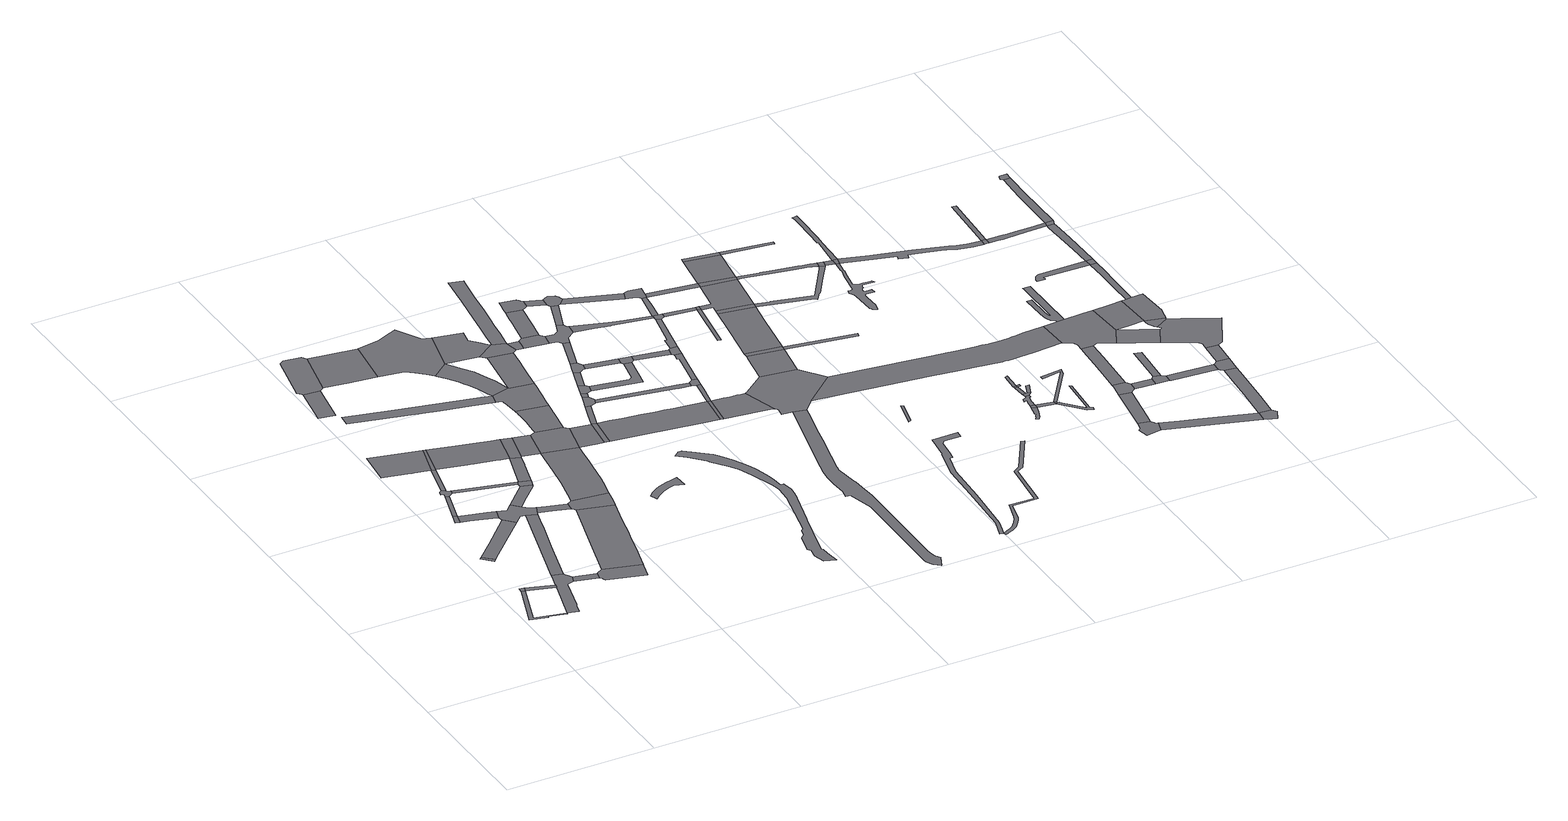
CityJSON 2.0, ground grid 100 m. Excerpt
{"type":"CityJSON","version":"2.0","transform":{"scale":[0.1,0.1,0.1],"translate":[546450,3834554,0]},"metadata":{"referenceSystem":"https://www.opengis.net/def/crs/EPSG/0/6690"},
"CityObjects":{
"road1":{"type":"Road","attributes":{"RoadStructureAttribute.sectionType":"1"},"geometry":[{"type":"MultiSurface","lod":"1","boundaries":[[[0,1,2,3,4,5,6,7]]]}]},
"road2":{"type":"Road","geometry":[{"type":"MultiSurface","lod":"1","boundaries":[[[8,0,7,9]]]}]},
"road3":{"type":"Road","geometry":[{"type":"MultiSurface","lod":"1","boundaries":[[[9,7,10,11]]]}]},
"road4":{"type":"Road","geometry":[{"type":"MultiSurface","lod":"1","boundaries":[[[12,13,14,15]]]}]},
"road5":{"type":"Road","geometry":[{"type":"MultiSurface","lod":"1","boundaries":[[[16,17,18,11,10,19,20,21,5,22,23,24,25,26,27,28,29,30,31,32,33,34]]]}]},
"road6":{"type":"Road","geometry":[{"type":"MultiSurface","lod":"1","boundaries":[[[35,36,37,38]]]}]},
"road7":{"type":"Road","attributes":{"RoadStructureAttribute.sectionType":"1"},"geometry":[{"type":"MultiSurface","lod":"1","boundaries":[[[39,40,12,15,41,42]]]}]},
"road8":{"type":"Road","attributes":{"RoadStructureAttribute.sectionType":"1"},"geometry":[{"type":"MultiSurface","lod":"1","boundaries":[[[31,30,43,44]]]}]},
"road9":{"type":"Road","attributes":{"RoadStructureAttribute.sectionType":"1"},"geometry":[{"type":"MultiSurface","lod":"1","boundaries":[[[45,35,38,46]]]}]},
"road10":{"type":"Road","attributes":{"RoadStructureAttribute.sectionType":"1"},"geometry":[{"type":"MultiSurface","lod":"1","boundaries":[[[47,48,38,37,49,50,51,52]]]}]},
"road11":{"type":"Road","geometry":[{"type":"MultiSurface","lod":"1","boundaries":[[[53,54,55,56,45,46,57,58,59,60,61,62,63]]]}]},
"road12":{"type":"Road","attributes":{"RoadStructureAttribute.sectionType":"1"},"geometry":[{"type":"MultiSurface","lod":"1","boundaries":[[[64,65,66,16,34,67,68,69,70,71]]]}]},
"road13":{"type":"Road","attributes":{"function":"2","RoadStructureAttribute.sectionType":"1"},"geometry":[{"type":"MultiSurface","lod":"1","boundaries":[[[72,73,74,75,76,77,78,79,80,81,82,83]]]}]},
"road14":{"type":"Road","attributes":{"RoadStructureAttribute.sectionType":"1"},"geometry":[{"type":"MultiSurface","lod":"1","boundaries":[[[82,53,63,84]]]}]},
"road15":{"type":"Road","geometry":[{"type":"MultiSurface","lod":"1","boundaries":[[[85,86,87,44,43,88,89,90,91,92,93,94]]]}]},
"road16":{"type":"Road","geometry":[{"type":"MultiSurface","lod":"1","boundaries":[[[95,96,97,52,51,39,42,98,99,100,64,71,101,102,103,104]]]}]},
"road17":{"type":"Road","attributes":{"RoadStructureAttribute.sectionType":"1"},"geometry":[{"type":"MultiSurface","lod":"1","boundaries":[[[105,106,107,108]]]}]},
"road18":{"type":"Road","geometry":[{"type":"MultiSurface","lod":"1","boundaries":[[[83,82,84,109]]]}]},
"road19":{"type":"Road","attributes":{"RoadStructureAttribute.sectionType":"1"},"geometry":[{"type":"MultiSurface","lod":"1","boundaries":[[[60,59,110,111]]]}]},
"road20":{"type":"Road","attributes":{"RoadStructureAttribute.sectionType":"1"},"geometry":[{"type":"MultiSurface","lod":"1","boundaries":[[[112,113,114,115,95,104,116,117,118,119,120,121]]]}]},
"road21":{"type":"Road","geometry":[{"type":"MultiSurface","lod":"1","boundaries":[[[122,123,124,125,126,105,108,127,128,129,130,131,132]]]}]},
"road22":{"type":"Road","attributes":{"RoadStructureAttribute.sectionType":"1"},"geometry":[{"type":"MultiSurface","lod":"1","boundaries":[[[133,102,101,134,135,136]]]}]},
"road23":{"type":"Road","geometry":[{"type":"MultiSurface","lod":"1","boundaries":[[[137,138,85,94,139,140,141,142,143,144,145,146]]]}]},
"road24":{"type":"Road","attributes":{"function":"2","RoadStructureAttribute.sectionType":"1"},"geometry":[{"type":"MultiSurface","lod":"1","boundaries":[[[147,148,149,109,84,150,151,152,153,154,155,156,157,158,159,160]]]}]},
"road25":{"type":"Road","geometry":[{"type":"MultiSurface","lod":"1","boundaries":[[[111,110,161,162,112,121,163,164]]]}]},
"road26":{"type":"Road","attributes":{"RoadStructureAttribute.sectionType":"1"},"geometry":[{"type":"MultiSurface","lod":"1","boundaries":[[[159,165,166,164,163,167,168,169,170]]]}]},
"road27":{"type":"Road","geometry":[{"type":"MultiSurface","lod":"1","boundaries":[[[171,136,135,172,173,137,146,174,175]]]}]},
"road28":{"type":"Road","geometry":[{"type":"MultiSurface","lod":"1","boundaries":[[[131,130,176,177,178]]]}]},
"road29":{"type":"Road","attributes":{"RoadStructureAttribute.sectionType":"1"},"geometry":[{"type":"MultiSurface","lod":"1","boundaries":[[[179,180,181,182,183,184,185,186,187]]]}]},
"road30":{"type":"Road","geometry":[{"type":"MultiSurface","lod":"1","boundaries":[[[160,159,170,188,189]]]}]},
"road31":{"type":"Road","attributes":{"function":"1"},"geometry":[{"type":"MultiSurface","lod":"1","boundaries":[[[190,191,192,193,171,175,194,195,196,197,198,199,200]]]}]},
"road32":{"type":"Road","attributes":{"function":"2","RoadStructureAttribute.sectionType":"1"},"geometry":[{"type":"MultiSurface","lod":"1","boundaries":[[[201,189,188,202,190,203]]]}]},
"road33":{"type":"Road","geometry":[{"type":"MultiSurface","lod":"1","boundaries":[[[204,205,203,190,200,206,207,208]]]}]},
"road34":{"type":"Road","geometry":[{"type":"MultiSurface","lod":"1","boundaries":[[[209,210,211,212,178,177,213,214,215,216,217,218,219,220,221]]]}]},
"road35":{"type":"Road","geometry":[{"type":"MultiSurface","lod":"1","boundaries":[[[222,223,224,225,226,227,228,229,230,231,232,233,234,235,236]]]}]},
"road36":{"type":"Road","attributes":{"function":"1"},"geometry":[{"type":"MultiSurface","lod":"1","boundaries":[[[237,238,239,240,241,242,243,244,204,208,245,246,247,248]]]}]},
"road37":{"type":"Road","attributes":{"function":"1","RoadStructureAttribute.sectionType":"7"},"geometry":[{"type":"MultiSurface","lod":"1","boundaries":[[[249,250,251,252,253,254,255,256,257,258,259,219,218,260,261,262,263,264,265,266,267,268,269,270,271]]]}]},
"road38":{"type":"Road","attributes":{"function":"2","RoadStructureAttribute.sectionType":"1"},"geometry":[{"type":"MultiSurface","lod":"1","boundaries":[[[206,200,272,273,274]]]}]},
"road39":{"type":"Road","geometry":[{"type":"MultiSurface","lod":"1","boundaries":[[[275,271,270,187,186,276,277,278,279,280,281,237,248,282,283,284,285,286,287]]]}]},
"road40":{"type":"Road","geometry":[{"type":"MultiSurface","lod":"1","boundaries":[[[288,274,273,289,290]]]}]},
"road41":{"type":"Road","attributes":{"RoadStructureAttribute.sectionType":"1"},"geometry":[{"type":"MultiSurface","lod":"1","boundaries":[[[291,292,293,294,220,219,295,296]]]}]},
"road42":{"type":"Road","attributes":{"RoadStructureAttribute.sectionType":"1"},"geometry":[{"type":"MultiSurface","lod":"1","boundaries":[[[297,298,288,290,299]]]}]},
"road43":{"type":"Road","geometry":[{"type":"MultiSurface","lod":"1","boundaries":[[[300,301,302,303,287,286,304,305,306,307,308,309]]]}]},
"road44":{"type":"Road","attributes":{"RoadStructureAttribute.sectionType":"1"},"geometry":[{"type":"MultiSurface","lod":"1","boundaries":[[[310,311,312,313,314,315,316,317,318,319,320,321,322,323,324,325,326,327,328,329,330,331,332,333,334,335,336,337,338,339,340,341,342,343,344,345,346,347,348,349,350,351,352,353,354,355,356]]]}]},
"road45":{"type":"Road","geometry":[{"type":"MultiSurface","lod":"1","boundaries":[[[357,358,297,299,359,360,361,362,363]]]}]},
"road46":{"type":"Road","geometry":[{"type":"MultiSurface","lod":"1","boundaries":[[[296,295,364,300,309,365,366,367]]]}]},
"road47":{"type":"Road","attributes":{"RoadStructureAttribute.sectionType":"1"},"geometry":[{"type":"MultiSurface","lod":"1","boundaries":[[[368,357,363,369,370]]]}]},
"road48":{"type":"Road","geometry":[{"type":"MultiSurface","lod":"1","boundaries":[[[371,368,370,372,373,374]]]}]},
"road49":{"type":"Road","attributes":{"function":"2","RoadStructureAttribute.sectionType":"1"},"geometry":[{"type":"MultiSurface","lod":"1","boundaries":[[[375,376,377,378,379,380,381,382,383,384,290,289,385,386,387,388,389]]]}]},
"road50":{"type":"Road","attributes":{"RoadStructureAttribute.sectionType":"1"},"geometry":[{"type":"MultiSurface","lod":"1","boundaries":[[[390,391,371,374,392,393,394]]]}]},
"road51":{"type":"Road","attributes":{"RoadStructureAttribute.sectionType":"1"},"geometry":[{"type":"MultiSurface","lod":"1","boundaries":[[[366,365,395,396,397,398]]]}]},
"road52":{"type":"Road","geometry":[{"type":"MultiSurface","lod":"1","boundaries":[[[399,400,390,394,401,402,403,404]]]}]},
"road53":{"type":"Road","attributes":{"function":"1","RoadStructureAttribute.sectionType":"7"},"geometry":[{"type":"MultiSurface","lod":"1","boundaries":[[[405,406,407,408,409,410,411,412,296,367,413,414,415,416,417,418,419,420,421,422,423,424,425,426]]]}]},
"road54":{"type":"Road","geometry":[{"type":"MultiSurface","lod":"1","boundaries":[[[427,398,397,396,395,428,429,430,431]]]}]},
"road55":{"type":"Road","attributes":{"RoadStructureAttribute.sectionType":"1"},"geometry":[{"type":"MultiSurface","lod":"1","boundaries":[[[432,433,434,373,372,435,436]]]}]},
"road56":{"type":"Road","attributes":{"RoadStructureAttribute.sectionType":"1"},"geometry":[{"type":"MultiSurface","lod":"1","boundaries":[[[437,438,361,360,439,440,441,442]]]}]},
"road57":{"type":"Road","attributes":{"RoadStructureAttribute.sectionType":"1"},"geometry":[{"type":"MultiSurface","lod":"1","boundaries":[[[443,399,404,444,445]]]}]},
"road58":{"type":"Road","attributes":{"RoadStructureAttribute.sectionType":"1"},"geometry":[{"type":"MultiSurface","lod":"1","boundaries":[[[446,447,448,449,450,427,431,451,452]]]}]},
"road59":{"type":"Road","attributes":{"RoadStructureAttribute.sectionType":"1"},"geometry":[{"type":"MultiSurface","lod":"1","boundaries":[[[403,402,453,454]]]}]},
"road60":{"type":"Road","geometry":[{"type":"MultiSurface","lod":"1","boundaries":[[[455,456,457,458,429,428,459,460,443,445,461,462,463,464,465,466]]]}]},
"road61":{"type":"Road","geometry":[{"type":"MultiSurface","lod":"1","boundaries":[[[467,468,469,446,452,470,471,472,473,474,475]]]}]},
"road62":{"type":"Road","attributes":{"RoadStructureAttribute.sectionType":"1"},"geometry":[{"type":"MultiSurface","lod":"1","boundaries":[[[476,477,478,479,480,481,482,483,484,485,486,487,488,489,490,491,492,493,494,495,496,497,498,499,500,501,502,503,504,505,506,507,508,509,510,511,512,513,514,515,516,517,518,519]]]}]},
"road63":{"type":"Road","geometry":[{"type":"MultiSurface","lod":"1","boundaries":[[[389,388,520,521]]]}]},
"road64":{"type":"Road","geometry":[{"type":"MultiSurface","lod":"1","boundaries":[[[454,453,432,436,522,523]]]}]},
"road65":{"type":"Road","attributes":{"RoadStructureAttribute.sectionType":"1"},"geometry":[{"type":"MultiSurface","lod":"1","boundaries":[[[524,455,466,525]]]}]},
"road66":{"type":"Road","attributes":{"RoadStructureAttribute.sectionType":"1"},"geometry":[{"type":"MultiSurface","lod":"1","boundaries":[[[526,389,521,527,528,529]]]}]},
"road67":{"type":"Road","attributes":{"RoadStructureAttribute.sectionType":"1"},"geometry":[{"type":"MultiSurface","lod":"1","boundaries":[[[472,471,530,531]]]}]},
"road68":{"type":"Road","geometry":[{"type":"MultiSurface","lod":"1","boundaries":[[[532,442,441,533,526,529,534]]]}]},
"road69":{"type":"Road","attributes":{"function":"2","RoadStructureAttribute.sectionType":"1"},"geometry":[{"type":"MultiSurface","lod":"1","boundaries":[[[535,536,537,538,539,521,520,540,541,542,543,544]]]}]},
"road70":{"type":"Road","attributes":{"RoadStructureAttribute.sectionType":"1"},"geometry":[{"type":"MultiSurface","lod":"1","boundaries":[[[523,522,545,546]]]}]},
"road71":{"type":"Road","geometry":[{"type":"MultiSurface","lod":"1","boundaries":[[[547,548,549,531,530,524,525,550,551,552,553,554,555]]]}]},
"road72":{"type":"Road","attributes":{"RoadStructureAttribute.sectionType":"1"},"geometry":[{"type":"MultiSurface","lod":"1","boundaries":[[[556,557,558,559,560,561,532,534,562,563,564]]]}]},
"road73":{"type":"Road","attributes":{"RoadStructureAttribute.sectionType":"1"},"geometry":[{"type":"MultiSurface","lod":"1","boundaries":[[[565,566,464,463,567,568,569,570,571]]]}]},
"road74":{"type":"Road","geometry":[{"type":"MultiSurface","lod":"1","boundaries":[[[572,546,545,556,564,573]]]}]},
"road75":{"type":"Road","attributes":{"RoadStructureAttribute.sectionType":"1"},"geometry":[{"type":"MultiSurface","lod":"1","boundaries":[[[552,551,574,575]]]}]},
"road76":{"type":"Road","attributes":{"RoadStructureAttribute.sectionType":"1"},"geometry":[{"type":"MultiSurface","lod":"1","boundaries":[[[576,577,578,579,572,573,580,581,582]]]}]},
"road77":{"type":"Road","geometry":[{"type":"MultiSurface","lod":"1","boundaries":[[[583,584,585,544,543,586,587,588,589,590,476,519,591,592,593,594,595]]]}]},
"road78":{"type":"Road","geometry":[{"type":"MultiSurface","lod":"1","boundaries":[[[571,570,576,582,596,597,598,599,600]]]}]},
"road79":{"type":"Road","attributes":{"RoadStructureAttribute.sectionType":"1"},"geometry":[{"type":"MultiSurface","lod":"1","boundaries":[[[601,602,603,604,605,606,607,608,609,610,611,612,613,614,615,616,617,618,619,620,621]]]}]},
"road80":{"type":"Road","attributes":{"RoadStructureAttribute.sectionType":"1"},"geometry":[{"type":"MultiSurface","lod":"1","boundaries":[[[622,571,600,623,624]]]}]},
"road81":{"type":"Road","geometry":[{"type":"MultiSurface","lod":"1","boundaries":[[[625,626,575,574,627,628,622,624,629,630,631]]]}]},
"road82":{"type":"Road","attributes":{"RoadStructureAttribute.sectionType":"1"},"geometry":[{"type":"MultiSurface","lod":"1","boundaries":[[[632,633,583,595,634]]]}]},
"road83":{"type":"Road","attributes":{"RoadStructureAttribute.sectionType":"1"},"geometry":[{"type":"MultiSurface","lod":"1","boundaries":[[[599,598,635,636]]]}]},
"road84":{"type":"Road","attributes":{"RoadStructureAttribute.sectionType":"1"},"geometry":[{"type":"MultiSurface","lod":"1","boundaries":[[[637,638,639,640,641,642,643,644,645,646,647,648,649,650,651,652,653,654,655,656,657,658,659,660,661,621,662]]]}]},
"road85":{"type":"Road","attributes":{"RoadStructureAttribute.sectionType":"1"},"geometry":[{"type":"MultiSurface","lod":"1","boundaries":[[[635,663,664,665,666,667]]]}]},
"road86":{"type":"Road","geometry":[{"type":"MultiSurface","lod":"1","boundaries":[[[668,632,634,669,670]]]}]},
"road87":{"type":"Road","geometry":[{"type":"MultiSurface","lod":"1","boundaries":[[[636,635,667,671]]]}]},
"road88":{"type":"Road","attributes":{"RoadStructureAttribute.sectionType":"1"},"geometry":[{"type":"MultiSurface","lod":"1","boundaries":[[[630,629,672,673,674,675,676]]]}]},
"road89":{"type":"Road","attributes":{"RoadStructureAttribute.sectionType":"1"},"geometry":[{"type":"MultiSurface","lod":"1","boundaries":[[[677,678,679,680]]]}]},
"road90":{"type":"Road","attributes":{"RoadStructureAttribute.sectionType":"1"},"geometry":[{"type":"MultiSurface","lod":"1","boundaries":[[[681,682,683,684,668,670,685,686]]]}]},
"road91":{"type":"Road","geometry":[{"type":"MultiSurface","lod":"1","boundaries":[[[687,681,686,688]]]}]},
"road92":{"type":"Road","attributes":{"RoadStructureAttribute.sectionType":"1"},"geometry":[{"type":"MultiSurface","lod":"1","boundaries":[[[675,689,690,691,671,667,692,693,694,695,687,688,696]]]}]},
"road93":{"type":"Road","attributes":{"RoadStructureAttribute.sectionType":"1"},"geometry":[{"type":"MultiSurface","lod":"1","boundaries":[[[697,698,699,700,669,634]]]}]},
"road94":{"type":"Road","geometry":[{"type":"MultiSurface","lod":"1","boundaries":[[[676,675,696,701]]]}]},
"road95":{"type":"Road","attributes":{"RoadStructureAttribute.sectionType":"1"},"geometry":[{"type":"MultiSurface","lod":"1","boundaries":[[[702,676,701,703,704,705,706,707]]]}]},
"road96":{"type":"Road","geometry":[{"type":"MultiSurface","lod":"1","boundaries":[[[708,702,707,709]]]}]},
"road97":{"type":"Road","attributes":{"function":"2","RoadStructureAttribute.sectionType":"1"},"geometry":[{"type":"MultiSurface","lod":"1","boundaries":[[[710,711,712,713,714,715,716,717,718,719,720,721,722,723,724,725,726,727,728,729,730,594,593,731,732,733,734,735,736,737,738,739,740,741,742,743,744]]]}]},
"road98":{"type":"Road","attributes":{"RoadStructureAttribute.sectionType":"1"},"geometry":[{"type":"MultiSurface","lod":"1","boundaries":[[[745,746,747,748,749,750,688,686,751,752,753,754,755,756]]]}]},
"road99":{"type":"Road","geometry":[{"type":"MultiSurface","lod":"1","boundaries":[[[757,758,759,760,761,762,763,764,765,766,767,768]]]}]},
"road100":{"type":"Road","attributes":{"RoadStructureAttribute.sectionType":"1"},"geometry":[{"type":"MultiSurface","lod":"1","boundaries":[[[769,770,771,772,773,774,775,776,777,701,696,778,779,780,781,782,783,784,745,785]]]}]},
"road101":{"type":"Road","geometry":[{"type":"MultiSurface","lod":"1","boundaries":[[[786,757,768,787]]]}]},
"road102":{"type":"Road","geometry":[{"type":"MultiSurface","lod":"1","boundaries":[[[788,789,790,791,792,793,794,795,796,797,798,786,787]]]}]},
"road103":{"type":"Road","attributes":{"RoadStructureAttribute.sectionType":"1"},"geometry":[{"type":"MultiSurface","lod":"1","boundaries":[[[799,800,801,802,803,709,707]]]}]},
"road104":{"type":"Road","attributes":{"RoadStructureAttribute.sectionType":"1"},"geometry":[{"type":"MultiSurface","lod":"1","boundaries":[[[787,768,804,805]]]}]},
"road105":{"type":"Road","geometry":[{"type":"MultiSurface","lod":"1","boundaries":[[[806,807,808,793,792,809,810,811,812]]]}]},
"road106":{"type":"Road","attributes":{"RoadStructureAttribute.sectionType":"1"},"geometry":[{"type":"MultiSurface","lod":"1","boundaries":[[[813,814,808,807]]]}]},
"road107":{"type":"Road","geometry":[{"type":"MultiSurface","lod":"1","boundaries":[[[815,816,814,813]]]}]},
"road108":{"type":"Road","geometry":[{"type":"MultiSurface","lod":"1","boundaries":[[[817,818,815,813]]]}]},
"road109":{"type":"Road","attributes":{"RoadStructureAttribute.sectionType":"1"},"geometry":[{"type":"MultiSurface","lod":"1","boundaries":[[[819,820,816,815]]]}]},
"road110":{"type":"Road","geometry":[{"type":"MultiSurface","lod":"1","boundaries":[[[821,822,812,811]]]}]},
"road111":{"type":"Road","geometry":[{"type":"MultiSurface","lod":"1","boundaries":[[[805,804,823]]]}]},
"road112":{"type":"Road","attributes":{"RoadStructureAttribute.sectionType":"1"},"geometry":[{"type":"MultiSurface","lod":"1","boundaries":[[[824,825,826,827,828,829,830,823,804]]]}]},
"road113":{"type":"Road","geometry":[{"type":"MultiSurface","lod":"1","boundaries":[[[831,832,833,834,835,836,837,838,839,840,841,842,843,844,845,846,847,848,849,850,851,852,853,854,855,856,857,858,859,860,861,862,863,864,865,866,867,868,869,870,871,872,873,874,875,876,877,878]]]}]},
"road114":{"type":"Road","geometry":[{"type":"MultiSurface","lod":"1","boundaries":[[[785,745,756,879,880]]]}]},
"road115":{"type":"Road","attributes":{"RoadStructureAttribute.sectionType":"1"},"geometry":[{"type":"MultiSurface","lod":"1","boundaries":[[[881,882,883,884,885,805,823]]]}]},
"road116":{"type":"Road","attributes":{"RoadStructureAttribute.sectionType":"1"},"geometry":[{"type":"MultiSurface","lod":"1","boundaries":[[[880,879,831,886]]]}]},
"road117":{"type":"Road","geometry":[{"type":"MultiSurface","lod":"1","boundaries":[[[887,888,889,890,891,892,893,894,895,896,897,898]]]}]},
"road118":{"type":"Road","geometry":[{"type":"MultiSurface","lod":"1","boundaries":[[[886,831,878,899]]]}]},
"road119":{"type":"Road","attributes":{"RoadStructureAttribute.sectionType":"1"},"geometry":[{"type":"MultiSurface","lod":"1","boundaries":[[[900,901,887,898,902,903]]]}]},
"road120":{"type":"Road","attributes":{"RoadStructureAttribute.sectionType":"1"},"geometry":[{"type":"MultiSurface","lod":"1","boundaries":[[[904,905,906,907,908,909,910,911,912,913,886,899]]]}]},
"road121":{"type":"Road","geometry":[{"type":"MultiSurface","lod":"1","boundaries":[[[914,915,900,903,916,917,918,919]]]}]},
"road122":{"type":"Road","attributes":{"RoadStructureAttribute.sectionType":"1"},"geometry":[{"type":"MultiSurface","lod":"1","boundaries":[[[920,921,922,923,924,914,919,925,926]]]}]},
"road123":{"type":"Road","attributes":{"RoadStructureAttribute.sectionType":"1"},"geometry":[{"type":"MultiSurface","lod":"1","boundaries":[[[927,928,929,895,894,930,931,932]]]}]},
"road124":{"type":"Road","attributes":{"RoadStructureAttribute.sectionType":"1"},"geometry":[{"type":"MultiSurface","lod":"1","boundaries":[[[918,917,933,934]]]}]},
"road125":{"type":"Road","attributes":{"RoadStructureAttribute.sectionType":"1"},"geometry":[{"type":"MultiSurface","lod":"1","boundaries":[[[935,936,937,938,939,940,941,899,878,942,943,944,945,946,947,948,949,950,951,952,953,954,955]]]}]},
"road126":{"type":"Road","geometry":[{"type":"MultiSurface","lod":"1","boundaries":[[[956,934,933,957,958,959]]]}]},
"road127":{"type":"Road","geometry":[{"type":"MultiSurface","lod":"1","boundaries":[[[960,961,962,963,964,744,743,965,966,967,920,926,968,969,970,971]]]}]},
"road128":{"type":"Road","attributes":{"RoadStructureAttribute.sectionType":"1"},"geometry":[{"type":"MultiSurface","lod":"1","boundaries":[[[972,973,974,975,956,959]]]}]},
"road129":{"type":"Road","geometry":[{"type":"MultiSurface","lod":"1","boundaries":[[[976,977,978,979,980,981,982,983,984,985,986,987,988,989,990,991,963,962]]]}]},
"road130":{"type":"Road","geometry":[{"type":"MultiSurface","lod":"1","boundaries":[[[932,931,992,993,994,995,996,997]]]}]},
"road131":{"type":"Road","attributes":{"RoadStructureAttribute.sectionType":"1"},"geometry":[{"type":"MultiSurface","lod":"1","boundaries":[[[998,958,957,999,1000,1001]]]}]},
"road132":{"type":"Road","attributes":{"RoadStructureAttribute.sectionType":"1"},"geometry":[{"type":"MultiSurface","lod":"1","boundaries":[[[1002,1003,971,970,1004,1005,1006]]]}]},
"road133":{"type":"Road","attributes":{"RoadStructureAttribute.sectionType":"1"},"geometry":[{"type":"MultiSurface","lod":"1","boundaries":[[[1007,1008,1009,932,997,1010,1011,1012,1013]]]}]},
"road134":{"type":"Road","attributes":{"function":"2","RoadStructureAttribute.sectionType":"1"},"geometry":[{"type":"MultiSurface","lod":"1","boundaries":[[[1014,1015,960,971,1016,1017,1018]]]}]},
"road135":{"type":"Road","geometry":[{"type":"MultiSurface","lod":"1","boundaries":[[[955,954,1019,1020,1021]]]}]},
"road136":{"type":"Road","geometry":[{"type":"MultiSurface","lod":"1","boundaries":[[[1022,1023,1001,1000,1024,1007,1013,1025,1026]]]}]},
"road137":{"type":"Road","attributes":{"RoadStructureAttribute.sectionType":"1"},"geometry":[{"type":"MultiSurface","lod":"1","boundaries":[[[1027,1028,1029,955,1021]]]}]},
"road138":{"type":"Road","geometry":[{"type":"MultiSurface","lod":"1","boundaries":[[[1018,1030,1031,1032,1033,1034,1035,1036,1037,1038,1039]]]}]},
"road139":{"type":"Road","attributes":{"RoadStructureAttribute.sectionType":"1"},"geometry":[{"type":"MultiSurface","lod":"1","boundaries":[[[1040,1041,1042,1043,1044,1045,1046,1047,1048,1049,1050,1051,1052]]]}]},
"road140":{"type":"Road","attributes":{"RoadStructureAttribute.sectionType":"1"},"geometry":[{"type":"MultiSurface","lod":"1","boundaries":[[[1053,1022,1026,1054]]]}]},
"road141":{"type":"Road","geometry":[{"type":"MultiSurface","lod":"1","boundaries":[[[1055,1056,1057,1058,1059,1060,1014,1018,1039,1061,1062,1063,1064]]]}]},
"road142":{"type":"Road","geometry":[{"type":"MultiSurface","lod":"1","boundaries":[[[1065,1066,1067,1068,1038,1037,1069,1070,1071,1006,1005,1072,1073,1074,1075,1076,1077,1053,1054,1078,1079,1080,1081]]]}]},
"road143":{"type":"Road","attributes":{"RoadStructureAttribute.sectionType":"1"},"geometry":[{"type":"MultiSurface","lod":"1","boundaries":[[[1082,1083,1084,1085,1086,1087,1088,1089,1021,1020,1090,1091,1092,1093,1094,1095,1096,1097]]]}]},
"road144":{"type":"Road","attributes":{"RoadStructureAttribute.sectionType":"1"},"geometry":[{"type":"MultiSurface","lod":"1","boundaries":[[[1051,1098,1099,1100,1059,1058,1101,1102,1103,1104]]]}]},
"road145":{"type":"Road","geometry":[{"type":"MultiSurface","lod":"1","boundaries":[[[1105,1106,1052,1051,1104]]]}]},
"road146":{"type":"Road","attributes":{"RoadStructureAttribute.sectionType":"1"},"geometry":[{"type":"MultiSurface","lod":"1","boundaries":[[[1096,1107,1108,1109,1110,1111,1112,1113,1114,1115,1116,1052,1106,1117,1118,1119,1120,1121]]]}]},
"road147":{"type":"Road","geometry":[{"type":"MultiSurface","lod":"1","boundaries":[[[1122,1097,1096,1121]]]}]},
"road148":{"type":"Road","attributes":{"RoadStructureAttribute.sectionType":"1"},"geometry":[{"type":"MultiSurface","lod":"1","boundaries":[[[1123,1124,1125,1097,1122,1126,1127,1128,1129]]]}]},
"road149":{"type":"Road","geometry":[{"type":"MultiSurface","lod":"1","boundaries":[[[1130,1131,1132,1133,1134,1123,1129,1135]]]}]}
},
"vertices":[
[144,943,0],[34,632,0],[150,603,0],[152,611,0],[268,583,0],[271,593,0],[64,642,0],[169,936,0],
[148,973,0],[178,964,0],
[353,882,0],[360,908,0],
[117,1395,0],[100,1379,0],[165,1316,0],[181,1332,0],
[388,1012,0],[377,971,0],[361,914,0],[351,878,0],[323,773,0],[315,746,0],[342,573,0],[360,638,0],[364,651,0],[384,724,0],[426,875,0],[427,877,0],[431,879,0],[448,885,0],[472,894,0],[491,941,0],[480,959,0],[461,989,0],[459,993,0],
[185,1881,0],[165,1812,0],[193,1804,0],[212,1872,0],
[428,1705,0],[231,1508,0],[224,1376,0],[491,1642,0],
[627,851,0],[642,903,0],
[252,2101,0],[275,2094,0],
[389,1823,0],[214,1871,0],[250,1788,0],[412,1741,0],[422,1738,0],[442,1808,0],
[262,2169,0],[247,2161,0],[239,2131,0],[259,2126,0],[285,2100,0],[302,2111,0],[307,2114,0],[315,2145,0],[289,2152,0],[284,2152,0],[287,2162,0],
[576,1684,0],[502,1423,0],[440,1200,0],[498,1134,0],[546,1305,0],[607,1525,0],[619,1567,0],[646,1664,0],
[256,2655,0],[45,2704,0],[16,2470,0],[56,2461,0],[95,2453,0],[199,2430,0],[203,2429,0],[217,2426,0],[238,2421,0],[314,2404,0],[320,2403,0],[381,2627,0],
[347,2397,0],
[686,930,0],[676,924,0],[657,913,0],[640,848,0],[645,833,0],[648,826,0],[652,815,0],[899,747,0],[927,848,0],[931,862,0],
[550,1835,0],[531,1815,0],[506,1789,0],[542,1693,0],[556,1689,0],[573,1685,0],[650,1678,0],[674,1734,0],[632,1752,0],[601,1785,0],
[51,3522,0],[3,3241,0],[111,3223,0],[161,3510,0],
[399,2622,0],
[700,2018,0],[714,2043,0],
[705,1993,0],[700,1988,0],[648,1935,0],[633,1919,0],[624,1808,0],[674,1859,0],[747,1931,0],[752,1936,0],[774,1959,0],[777,1969,0],
[130,3917,0],[117,3908,0],[98,3895,0],[25,3554,0],[47,3527,0],[166,3514,0],[168,3515,0],[188,3530,0],[192,3534,0],[262,3868,0],[242,3903,0],
[736,1717,0],[740,1654,0],[852,1622,0],[861,1683,0],
[872,1599,0],[756,1180,0],[985,1056,0],[999,1113,0],[1004,1134,0],[1016,1181,0],[1026,1222,0],[1054,1352,0],[1091,1487,0],[1104,1537,0],
[797,2530,0],[687,2556,0],[560,2585,0],[348,2398,0],[350,2398,0],[351,2398,0],[542,2356,0],[577,2348,0],[583,2347,0],[714,2319,0],[742,2312,0],[793,2301,0],[797,2300,0],[848,2518,0],
[702,2011,0],[702,2010,0],[792,2020,0],[720,2041,0],
[765,2195,0],[723,2052,0],[798,2043,0],[840,2189,0],[841,2192,0],[866,2280,0],
[895,1703,0],[859,1620,0],[862,1615,0],[1117,1588,0],[1134,1673,0],
[358,3511,0],[541,3487,0],[585,3823,0],
[929,3001,0],[434,3116,0],[134,3187,0],[124,3106,0],[687,2974,0],[879,2932,0],[881,2932,0],[1024,2899,0],[1042,2974,0],
[869,2290,0],[919,2501,0],
[988,2261,0],[959,2058,0],[937,1910,0],[910,1775,0],[1153,1753,0],[1170,1838,0],[1181,1916,0],[1193,1991,0],[1202,2061,0],[1216,2161,0],[1224,2213,0],
[1016,2478,0],[973,2265,0],[1031,2475,0],
[1071,2490,0],[1070,2489,0],[1273,2431,0],[1258,2449,0],[1249,2460,0],
[884,3910,0],[864,3899,0],[836,3890,0],[744,3852,0],[692,3467,0],[708,3465,0],[711,3463,0],[761,3424,0],[812,3377,0],[849,3334,0],[965,3430,0],[1035,3728,0],[975,3742,0],
[1357,1479,0],[1384,1503,0],[1434,1535,0],[1478,1558,0],[1517,1566,0],[1579,1545,0],[1577,1637,0],[1544,1629,0],[1494,1619,0],[1464,1608,0],[1434,1596,0],[1412,1583,0],[1390,1570,0],[1362,1550,0],[1338,1525,0],
[1081,2754,0],[1081,2721,0],[1081,2716,0],[1081,2689,0],[1079,2617,0],[1076,2557,0],[1073,2514,0],[1072,2503,0],[1275,2632,0],[1276,2638,0],[1277,2648,0],[1289,2720,0],
[1164,3020,0],[1158,3050,0],[1139,3115,0],[1114,3175,0],[1093,3227,0],[1075,3263,0],[1068,3277,0],[1032,3329,0],[997,3376,0],[985,3396,0],[966,3428,0],[855,3327,0],[900,3270,0],[939,3208,0],[957,3178,0],[974,3148,0],[1005,3079,0],[1028,3016,0],[1037,2989,0],[1041,2979,0],[1042,2975,0],[1043,2974,0],[1167,3008,0],
[1341,2198,0],[1382,2193,0],[1411,2411,0],
[1167,3006,0],[1065,2890,0],[1066,2888,0],[1069,2872,0],[1070,2865,0],[1075,2812,0],[1078,2782,0],[1299,2780,0],[1309,2840,0],[1314,2871,0],[1325,2937,0],[1331,2981,0],[1168,3002,0],
[1412,2413,0],[1416,2188,0],[1445,2406,0],
[1300,3495,0],[1265,3535,0],[1211,3598,0],[1227,3684,0],[1184,3402,0],[1308,3486,0],
[1473,2601,0],[1440,2501,0],[1508,2595,0],
[1218,3367,0],[1219,3366,0],[1169,3008,0],[1169,3005,0],[1348,3101,0],[1356,3156,0],[1371,3254,0],[1374,3278,0],[1378,3303,0],[1384,3343,0],
[1963,459,0],[1960,504,0],[1955,514,0],[1967,574,0],[2032,837,0],[2037,854,0],[2099,1085,0],[2104,1102,0],[2112,1152,0],[2118,1200,0],[2106,1271,0],[2084,1270,0],[2073,1355,0],[2067,1394,0],[2054,1447,0],[2038,1496,0],[2023,1537,0],[2008,1574,0],[1972,1646,0],[1943,1692,0],[1914,1731,0],[1891,1763,0],[1851,1801,0],[1811,1833,0],[1745,1887,0],[1722,1890,0],[1685,1859,0],[1742,1806,0],[1827,1716,0],[1835,1700,0],[1909,1601,0],[1947,1540,0],[1984,1447,0],[2036,1298,0],[2047,1260,0],[2050,1225,0],[2049,1176,0],[2044,1119,0],[1966,764,0],[1950,753,0],[1935,701,0],[1910,677,0],[1877,550,0],[1891,525,0],[1882,464,0],[1903,389,0],[1974,358,0],
[1506,2703,0],[1501,2688,0],[1544,2610,0],[1547,2612,0],[1561,2647,0],[1561,2648,0],[1543,2691,0],
[1212,3373,0],[1417,3368,0],[1399,3453,0],[1400,3455,0],
[1519,2745,0],[1553,2721,0],[1555,2733,0],
[1546,2830,0],[1592,2745,0],[1600,2794,0],[1586,2817,0],
[1978,2331,0],[1933,2337,0],[1891,2342,0],[1873,2345,0],[1834,2351,0],[1802,2356,0],[1727,2369,0],[1606,2384,0],[1529,2395,0],[1499,2399,0],[1639,2158,0],[1801,2136,0],[2010,2108,0],[2116,2094,0],[2145,2310,0],
[1593,2976,0],[1581,2939,0],[1592,2839,0],[1625,2940,0],[1632,2963,0],
[1463,3361,0],[1466,3386,0],[1467,3388,0],[1474,3443,0],
[1625,3075,0],[1607,3019,0],[1664,2982,0],[1677,2979,0],[1685,3029,0],[1664,3063,0],
[1418,4227,0],[1390,4028,0],[1387,4004,0],[1358,3797,0],[1343,3692,0],[1328,3588,0],[1315,3496,0],[1314,3485,0],[1401,3465,0],[1402,3473,0],[1416,3564,0],[1418,3575,0],[1420,3585,0],[1432,3679,0],[1438,3725,0],[1457,3850,0],[1473,3968,0],[1477,3991,0],[1480,4014,0],[1487,4068,0],[1502,4156,0],[1510,4203,0],
[1506,3467,0],[1627,3339,0],[1640,3420,0],[1619,3446,0],[1615,3452,0],
[1907,2921,0],[1877,2765,0],[1853,2748,0],[1913,2686,0],[1956,2911,0],
[2074,2560,0],[2042,2566,0],[2043,2525,0],[2067,2521,0],[2143,2508,0],[2150,2547,0],
[1695,3300,0],[1670,3082,0],[1736,3287,0],
[1559,3767,0],[1557,3754,0],[1547,3697,0],[1536,3636,0],[1525,3576,0],[1633,3557,0],[1667,3749,0],
[1897,2939,0],[1906,2989,0],
[1758,3498,0],[1741,3450,0],[1735,3434,0],[1700,3410,0],[1676,3332,0],[1679,3328,0],[1753,3339,0],[1804,3375,0],[1809,3379,0],[1818,3449,0],[1811,3452,0],[1798,3483,0],
[1579,3885,0],[1573,3850,0],[1566,3808,0],[1691,3762,0],[1703,3769,0],[1713,3830,0],[1704,3833,0],[1695,3851,0],[1686,3867,0],
[2541,1965,0],[2390,1338,0],[2389,1330,0],[2378,1275,0],[2369,1210,0],[2367,1178,0],[2368,1128,0],[2377,1028,0],[2365,969,0],[2398,963,0],[2400,951,0],[2412,903,0],[2439,793,0],[2439,512,0],[2435,159,0],[2435,107,0],[2438,87,0],[2439,83,0],[2440,76,0],[2448,59,0],[2460,42,0],[2499,9,0],[2535,88,0],[2516,118,0],[2511,136,0],[2506,173,0],[2505,198,0],[2505,248,0],[2506,370,0],[2508,545,0],[2510,713,0],[2510,880,0],[2508,909,0],[2499,1018,0],[2493,1084,0],[2490,1102,0],[2468,1251,0],[2474,1275,0],[2477,1289,0],[2533,1538,0],[2538,1557,0],[2573,1720,0],[2606,1860,0],[2625,1944,0],
[2138,2091,0],[2168,2307,0],
[1978,2925,0],[1987,2974,0],
[1832,3702,0],[1876,3694,0],
[2176,2502,0],[2170,2318,0],[2193,2446,0],[2202,2497,0],
[1820,3731,0],[1824,3792,0],
[2182,2570,0],[2169,2503,0],[2214,2564,0],
[2363,2283,0],[2338,2287,0],[2292,2292,0],[2251,2297,0],[2182,2305,0],[2386,2057,0],[2451,2049,0],[2453,2048,0],[2462,2046,0],[2389,2280,0],
[2209,2883,0],[2217,2932,0],
[1867,3809,0],[1847,3801,0],[1837,3797,0],[1881,3696,0],[1890,3699,0],[1936,3746,0],[1928,3761,0],[1922,3773,0],[1910,3795,0],
[2222,2868,0],[2220,2855,0],[2213,2818,0],[2226,2815,0],[2198,2662,0],[2183,2573,0],[2220,2600,0],[2254,2790,0],[2267,2860,0],
[2142,3352,0],[2052,3379,0],[1942,3358,0],[2043,3340,0],[2050,3339,0],[2314,3292,0],[2317,3322,0],
[2235,2946,0],[2282,2946,0],
[2264,3568,0],[2284,3625,0],
[2313,3273,0],[2266,3037,0],[2251,3040,0],[2237,2956,0],[2290,2984,0],[2292,2986,0],[2344,3258,0],
[2555,2406,0],[2549,2402,0],[2406,2292,0],[2467,2042,0],[2471,2039,0],[2475,2032,0],[2477,2024,0],[2468,1971,0],[2631,1951,0],[2692,2019,0],[2695,2022,0],[2914,2214,0],[2792,2377,0],
[2348,3261,0],[2371,3275,0],[2375,3277,0],[2379,3310,0],[2352,3313,0],
[3012,197,0],[3035,275,0],[3061,611,0],[3078,906,0],[3115,1051,0],[3123,1055,0],[3136,1053,0],[3148,1119,0],[3160,1224,0],[3182,1243,0],[3293,1242,0],[3297,1288,0],[3124,1290,0],[3101,1114,0],[3096,1115,0],[3048,906,0],[3035,640,0],[3019,398,0],[3011,277,0],[2973,156,0],[2997,149,0],
[2354,3524,0],[2373,3431,0],[2382,3520,0],
[2324,3638,0],[2307,3632,0],[2309,3552,0],[2343,3540,0],[2385,3520,0],[2394,3560,0],[2405,3625,0],
[2593,2646,0],[2589,2622,0],[2830,2610,0],
[2585,3254,0],[2589,3284,0],
[3021,139,0],[3033,147,0],[3061,157,0],[3078,167,0],[3100,183,0],[3120,208,0],[3142,238,0],[3160,271,0],[3193,403,0],[3368,400,0],[3405,730,0],[3452,756,0],[3605,1015,0],[3582,1022,0],[3435,771,0],[3387,743,0],[3348,415,0],[3181,421,0],[3144,293,0],[3132,265,0],[3112,233,0],[3095,215,0],[3078,195,0],[3060,182,0],[3028,167,0],[3006,132,0],
[2531,2891,0],[2540,2888,0],[2549,2884,0],[2549,2886,0],[2605,3242,0],
[2598,2681,0],[2834,2640,0],[2835,2645,0],
[2610,3281,0],
[2612,3489,0],[2623,3487,0],[2625,3487,0],[2723,3474,0],[2729,3513,0],
[3097,1537,0],[3114,1542,0],[3155,1708,0],[3140,1718,0],
[2671,3152,0],[2639,2950,0],[2640,2950,0],[2616,2798,0],[2882,2952,0],[2908,3114,0],
[2677,3188,0],[2914,3151,0],
[2690,3271,0],[2631,3278,0],[2624,3279,0],[2624,3239,0],[2626,3238,0],[2683,3229,0],[2683,3226,0],[2958,3444,0],
[3297,2536,0],[3301,2550,0],[3304,2564,0],[3303,2564,0],
[2964,3473,0],
[2769,3770,0],[2964,3478,0],[3001,3719,0],[3000,3721,0],[3001,3729,0],[3002,3734,0],
[2774,3800,0],[3005,3764,0],
[4175,2097,0],[4130,2093,0],[4098,2091,0],[4081,2089,0],[4037,2087,0],[4012,2086,0],[3987,2086,0],[3961,2087,0],[3950,2087,0],[3938,2088,0],[3897,2092,0],[3861,2095,0],[3819,2100,0],[3729,2110,0],[3662,2119,0],[3633,2122,0],[3542,2134,0],[3510,2138,0],[3462,2145,0],[2959,2208,0],[2929,2212,0],[2938,1992,0],[3186,1960,0],[3464,1926,0],[3630,1905,0],[3736,1892,0],[3917,1868,0],[3933,1867,0],[3954,1866,0],[3979,1866,0],[4032,1867,0],[4121,1873,0],[4235,1882,0],[4327,1888,0],[4318,2107,0],
[3459,3346,0],[3452,3327,0],[3445,3312,0],[3283,3064,0],[3014,3128,0],[3013,3124,0],[3262,3030,0],[3275,3013,0],[3319,3079,0],[3326,3075,0],[3416,3213,0],[3492,3324,0],
[3817,1324,0],[3805,1258,0],[3810,1252,0],[3800,1234,0],[3793,1219,0],[3780,1202,0],[3800,1194,0],[3815,1217,0],[3825,1237,0],[3835,1265,0],[3844,1295,0],[3852,1317,0],
[3452,3385,0],[3428,3390,0],[3382,3399,0],[3352,3404,0],[3282,3418,0],[3267,3420,0],[3177,3436,0],[3117,3447,0],[3113,3447,0],[3020,3434,0],[3021,3433,0],[3157,3410,0],[3306,3382,0],[3358,3372,0],[3390,3364,0],[3455,3347,0],[3466,3382,0],
[3823,1351,0],[3852,1346,0],
[3857,1384,0],[3851,1385,0],[3865,1440,0],[3876,1438,0],[3876,1459,0],[3847,1456,0],[3848,1445,0],[3820,1433,0],[3815,1408,0],[3836,1415,0],[3827,1376,0],
[3158,3715,0],[3313,3696,0],[3348,3691,0],[3350,3705,0],[3351,3718,0],
[3972,1293,0],[3967,1322,0],
[3871,1486,0],[3868,1488,0],[3844,1487,0],[3879,1466,0],[3889,1471,0],[3896,1479,0],[3876,1488,0],
[3860,1573,0],[3838,1572,0],
[3857,1591,0],[3836,1589,0],
[3881,1577,0],[3880,1594,0],
[3864,1716,0],[3845,1705,0],
[3929,1561,0],[3907,1559,0],
[3984,1311,0],
[4103,1150,0],[4141,1133,0],[4148,1155,0],[4128,1167,0],[4150,1433,0],[4135,1438,0],[4115,1165,0],
[3562,3318,0],[3552,3240,0],[3553,3224,0],[3540,3171,0],[3512,3015,0],[3506,3011,0],[3497,3011,0],[3482,3013,0],[3475,2986,0],[3483,2976,0],[3488,2968,0],[3493,2956,0],[3496,2938,0],[3502,2778,0],[3505,2773,0],[3512,2758,0],[3525,2751,0],[3538,2746,0],[3552,2796,0],[3548,2901,0],[3548,2919,0],[3551,2929,0],[3563,2931,0],[3616,2929,0],[3615,2962,0],[3568,2961,0],[3563,2966,0],[3563,2979,0],[3565,2991,0],[3570,2999,0],[3577,3002,0],[3580,3004,0],[3577,3012,0],[3582,3022,0],[3585,3029,0],[3592,3034,0],[3672,3030,0],[3660,3045,0],[3637,3047,0],[3604,3049,0],[3573,3050,0],[3560,3054,0],[3549,3059,0],[3542,3072,0],[3557,3166,0],[3571,3222,0],[3570,3239,0],[3581,3313,0],
[3499,3335,0],[3506,3375,0],
[4171,1578,0],[4183,1626,0],[4034,1607,0],[4036,1585,0],[4170,1609,0],
[3563,3364,0],
[4293,868,0],[4284,816,0],[4283,815,0],[4275,806,0],[4269,799,0],[4267,797,0],[4280,722,0],[4380,739,0],[4404,815,0],[4390,819,0],[4384,834,0],[4372,854,0],
[3595,3362,0],
[4349,1211,0],[4303,922,0],[4383,912,0],[4431,1198,0],
[3605,3569,0],[3608,3634,0],[3612,3843,0],[3614,3906,0],[3580,3904,0],[3584,3878,0],[3579,3644,0],[3579,3633,0],[3577,3583,0],[3583,3581,0],
[4365,1320,0],[4363,1301,0],[4463,1224,0],[4465,1224,0],[4472,1283,0],[4448,1313,0],
[4398,1773,0],[4393,1696,0],[4385,1585,0],[4380,1508,0],[4377,1468,0],[4469,1630,0],[4478,1768,0],
[4813,688,0],[4637,743,0],[4532,775,0],[4385,737,0],[4980,553,0],[4991,632,0],
[4602,1213,0],[4607,1272,0],
[4451,3139,0],[4361,3144,0],[4297,3160,0],[4258,3178,0],[4039,3240,0],[3854,3291,0],[3791,3307,0],[3708,3278,0],[3928,3220,0],[3918,3190,0],[3978,3173,0],[3988,3205,0],[4053,3188,0],[4190,3152,0],[4222,3144,0],[4234,3142,0],[4283,3120,0],[4361,3103,0],[4379,3097,0],[4451,3094,0],[4453,3139,0],
[4629,1295,0],[4694,1206,0],[4699,1265,0],[4677,1285,0],
[4668,2127,0],[4598,2123,0],[4466,2115,0],[4416,2114,0],[4371,2111,0],[4374,1864,0],[4385,1858,0],[4402,1823,0],[4491,1775,0],[4513,1787,0],[4616,1734,0],[4683,1865,0],
[4699,1566,0],[4675,1573,0],[4651,1580,0],[4651,1575,0],
[4464,2543,0],[4440,2544,0],[4417,2545,0],[4417,2544,0],[4416,2182,0],[4407,2208,0],[4404,2223,0],[4402,2248,0],[4401,2402,0],[4367,2401,0],[4370,2239,0],[4372,2207,0],[4376,2185,0],[4381,2168,0],[4391,2146,0],[4416,2124,0],
[5002,546,0],[5016,541,0],[5030,534,0],[5058,521,0],[5093,592,0],[5073,628,0],
[4750,1261,0],[4707,1204,0],[5009,1180,0],[5013,1241,0],
[4835,1787,0],[4809,1801,0],[4719,1681,0],[4850,1614,0],[4917,1745,0],
[5036,1152,0],[5025,1025,0],[5011,855,0],[5087,795,0],[5097,913,0],[5110,1059,0],[5117,1145,0],
[4866,2138,0],[4797,2134,0],[4782,1871,0],[4875,1877,0],[4881,1877,0],
[4467,3093,0],[4482,3093,0],[4483,3137,0],
[5046,1265,0],[5022,1248,0],[5019,1170,0],[5124,1226,0],[5127,1259,0],
[4507,3556,0],[4492,3557,0],[4477,3558,0],
[4881,1852,0],[4881,1850,0],[4883,1839,0],[4884,1835,0],[4887,1827,0],[4894,1807,0],[4904,1790,0],[4916,1778,0],[5008,1835,0],[5011,1846,0],
[4576,2639,0],[4566,2636,0],[4557,2630,0],[4547,2622,0],[4537,2607,0],[4529,2594,0],[4529,2571,0],[4556,2571,0],[4584,2572,0],[4584,2573,0],[4581,2594,0],[4897,2590,0],[4893,2639,0],
[5061,1432,0],[5140,1425,0],
[5019,2151,0],[4940,2147,0],[4940,2144,0],[4939,2147,0],[4901,2143,0],[4901,2140,0],[5016,1870,0],[5017,1875,0],[5026,1913,0],[5031,1933,0],
[5157,1758,0],[5089,1793,0],[5021,1828,0],[5013,1832,0],[4927,1768,0],[4934,1755,0],[4927,1745,0],[4866,1606,0],[4867,1605,0],[4893,1592,0],[5048,1511,0],[5065,1477,0],[5063,1454,0],[5161,1434,0],[5162,1435,0],[5180,1443,0],[5303,1683,0],
[4881,3134,0],[4817,3131,0],[4758,3130,0],[4684,3131,0],[4627,3130,0],[4598,3132,0],[4587,3132,0],[4488,3137,0],[4543,3092,0],[4561,3091,0],[4577,3091,0],[4587,3091,0],[4598,3092,0],[4741,3098,0],[4878,3100,0],[4884,3134,0],
[4899,2448,0],[4900,2287,0],[4900,2285,0],[4939,2217,0],[4941,2363,0],[4942,2490,0],[4942,2590,0],
[4942,2607,0],[4942,2640,0],
[4878,3097,0],[4879,3083,0],[4882,2972,0],[4882,2966,0],[4883,2959,0],[4884,2931,0],[4886,2894,0],[4889,2838,0],[4891,2788,0],[4893,2711,0],[4941,2736,0],[4936,2911,0],[4935,2972,0],[4931,3083,0],[4930,3100,0],
[4942,3138,0],
[4899,3684,0],[4892,3547,0],[4889,3468,0],[4942,3139,0],[4940,3504,0],[4942,3631,0],[4944,3682,0],
[4901,3733,0],[4893,3727,0],[4891,3724,0],[4881,3696,0],[4889,3691,0],[4946,3732,0]
]}
